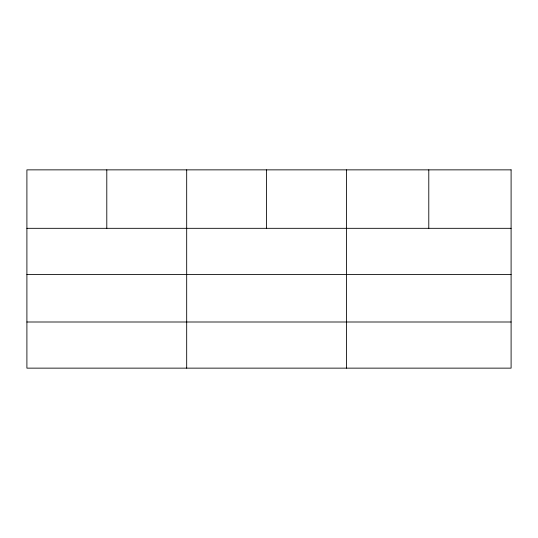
<?xml version="1.0" encoding="UTF-8"?>
<svg xmlns="http://www.w3.org/2000/svg" width="538" height="538" viewBox="0 0 538 538"><rect width="100%" height="100%" fill="white"/><g stroke="black" fill="none" stroke-linecap="round" stroke-linejoin="round"><path stroke-width="0.81" d="M26.9 228.32L511.1 228.32M26.9 274.461L511.1 274.461M26.9 322L511.1 322M428.786 169.86L428.786 228.32M346.472 169.86L346.472 368.14M266.579 169.86L266.579 228.32M186.686 169.86L186.686 368.14M106.793 169.86L106.793 228.32M511.1 169.86L26.9 169.86L26.9 368.14L511.1 368.14L511.1 169.86"/></g></svg>
